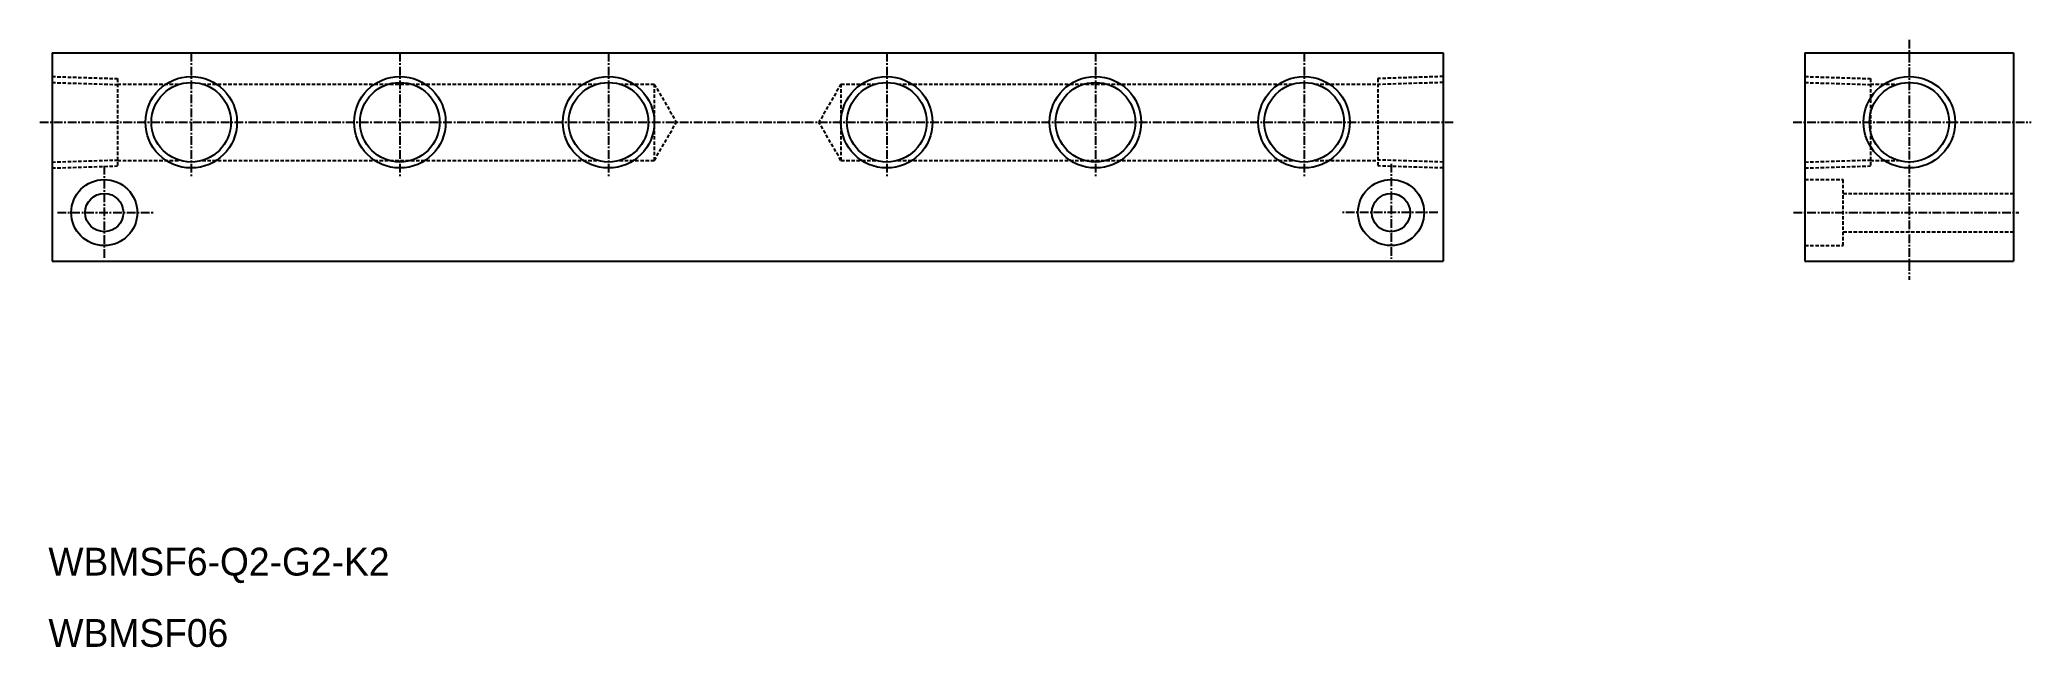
# Model space of a CAD drawing. Extents: x 1019 to 1305, y 335 to 423.
import ezdxf

# ---------------------------------------------------------------- set-up
doc = ezdxf.new("R2010")
doc.units = 0
doc.linetypes.add('CENTER', pattern=[2, 1.25, -0.25, 0.25, -0.25])
doc.linetypes.add('DASHED', pattern=[0.75, 0.5, -0.25])
doc.layers.get('0').update_dxf_attribs({"linetype": 'CONTINUOUS'})
doc.layers.add('CENTER', color=1, linetype='CENTER')

msp = doc.modelspace()

# ---------------------------------------------------------------- linework, layer by layer
at = {"color": 7, "linetype": 'CONTINUOUS'}
for p, q in [((1020.58, 420.7), (1220.58, 420.7)), ((1020.58, 420.7), (1020.58, 390.7)), ((1220.58, 420.7), (1220.58, 390.7)), ((1272.59, 420.7), (1302.59, 420.7)), ((1272.59, 420.7), (1272.59, 390.7)), ((1302.59, 420.7), (1302.59, 390.7)), ((1020.58, 390.7), (1220.58, 390.7)), ((1272.59, 390.7), (1302.59, 390.7))]:
    msp.add_line(p, q, dxfattribs=at)
at = {"color": 3, "linetype": 'DASHED'}
for p, q in [((1020.58, 417.28), (1029.98, 416.98)), ((1020.58, 416.42), (1029.98, 416.13)), ((1029.98, 416.98), (1029.98, 404.41)), ((1029.98, 416.2), (1039, 416.2)), ((1042.16, 416.2), (1099, 416.2)), ((1102.16, 416.2), (1107.16, 416.2)), ((1107.16, 416.2), (1107.16, 405.2)), ((1107.16, 416.2), (1110.34, 410.7)), ((1134, 416.2), (1130.83, 410.7)), ((1134, 416.2), (1134, 405.2)), ((1134, 416.2), (1139, 416.2)), ((1142.16, 416.2), (1199, 416.2)), ((1202.16, 416.2), (1211.18, 416.2)), ((1220.58, 417.28), (1211.18, 416.98)), ((1211.18, 416.98), (1211.18, 404.41)), ((1220.58, 416.42), (1211.18, 416.13)), ((1272.59, 417.28), (1281.99, 416.98)), ((1272.59, 416.42), (1281.99, 416.13)), ((1281.99, 416.98), (1281.99, 404.41)), ((1281.99, 416.2), (1286.01, 416.2)), ((1107.16, 405.2), (1110.34, 410.7)), ((1134, 405.2), (1130.83, 410.7)), ((1020.58, 404.97), (1029.98, 405.27)), ((1020.58, 404.12), (1029.98, 404.41)), ((1029.98, 405.2), (1039, 405.2)), ((1042.16, 405.2), (1099, 405.2)), ((1102.16, 405.2), (1107.16, 405.2)), ((1134, 405.2), (1139, 405.2)), ((1142.16, 405.2), (1199, 405.2)), ((1202.16, 405.2), (1211.18, 405.2)), ((1220.58, 404.97), (1211.18, 405.27)), ((1220.58, 404.12), (1211.18, 404.41)), ((1272.59, 404.97), (1281.99, 405.27)), ((1272.59, 404.12), (1281.99, 404.41)), ((1281.99, 405.2), (1286.01, 405.2)), ((1272.59, 402.45), (1278.09, 402.45)), ((1278.09, 392.95), (1278.09, 402.45)), ((1278.09, 400.45), (1302.59, 400.45)), ((1272.59, 392.95), (1278.09, 392.95)), ((1278.09, 394.95), (1302.59, 394.95))]:
    msp.add_line(p, q, dxfattribs=at)
at = {"color": 3, "linetype": 'CONTINUOUS'}
for centre in [(1040.58, 410.7), (1070.58, 410.7), (1100.58, 410.7), (1140.58, 410.7), (1170.58, 410.7), (1200.58, 410.7), (1287.59, 410.7)]:
    msp.add_circle(centre, 6.58, dxfattribs=at)
at = {"color": 7, "linetype": 'CONTINUOUS'}
for centre, radius in [((1040.58, 410.7), 5.72), ((1070.58, 410.7), 5.72), ((1100.58, 410.7), 5.72), ((1140.58, 410.7), 5.72), ((1170.58, 410.7), 5.72), ((1200.58, 410.7), 5.72), ((1287.59, 410.7), 5.72), ((1028.08, 397.7), 4.75), ((1213.08, 397.7), 4.75), ((1028.08, 397.7), 2.75), ((1213.08, 397.7), 2.75)]:
    msp.add_circle(centre, radius, dxfattribs=at)
at = {"layer": 'CENTER', "color": 1, "linetype": 'CENTER'}
for p, q in [((1287.59, 422.57), (1287.59, 388.03)), ((1040.58, 420.7), (1040.58, 402.7)), ((1070.58, 420.7), (1070.58, 402.7)), ((1100.58, 420.7), (1100.58, 402.7)), ((1140.58, 420.7), (1140.58, 402.7)), ((1170.58, 420.7), (1170.58, 402.7)), ((1200.58, 420.7), (1200.58, 402.7)), ((1018.82, 410.7), (1222.01, 410.7)), ((1270.89, 410.7), (1305.11, 410.7)), ((1028.08, 404.44), (1028.08, 391.06)), ((1213.08, 404.74), (1213.08, 391.06)), ((1021.34, 397.7), (1035.12, 397.7)), ((1219.83, 397.7), (1206.04, 397.7)), ((1270.92, 397.7), (1303.35, 397.7))]:
    msp.add_line(p, q, dxfattribs=at)

# ---------------------------------------------------------------- texts
at = {"color": 7, "linetype": 'CONTINUOUS'}
for s, p in [('WBMSF6-Q2-G2-K2', (1020.05, 345.47)), ('WBMSF06', (1020.05, 335.21))]:
    msp.add_text(s, height=4, dxfattribs=at).set_placement(p)

doc.saveas('drawing.dxf')
